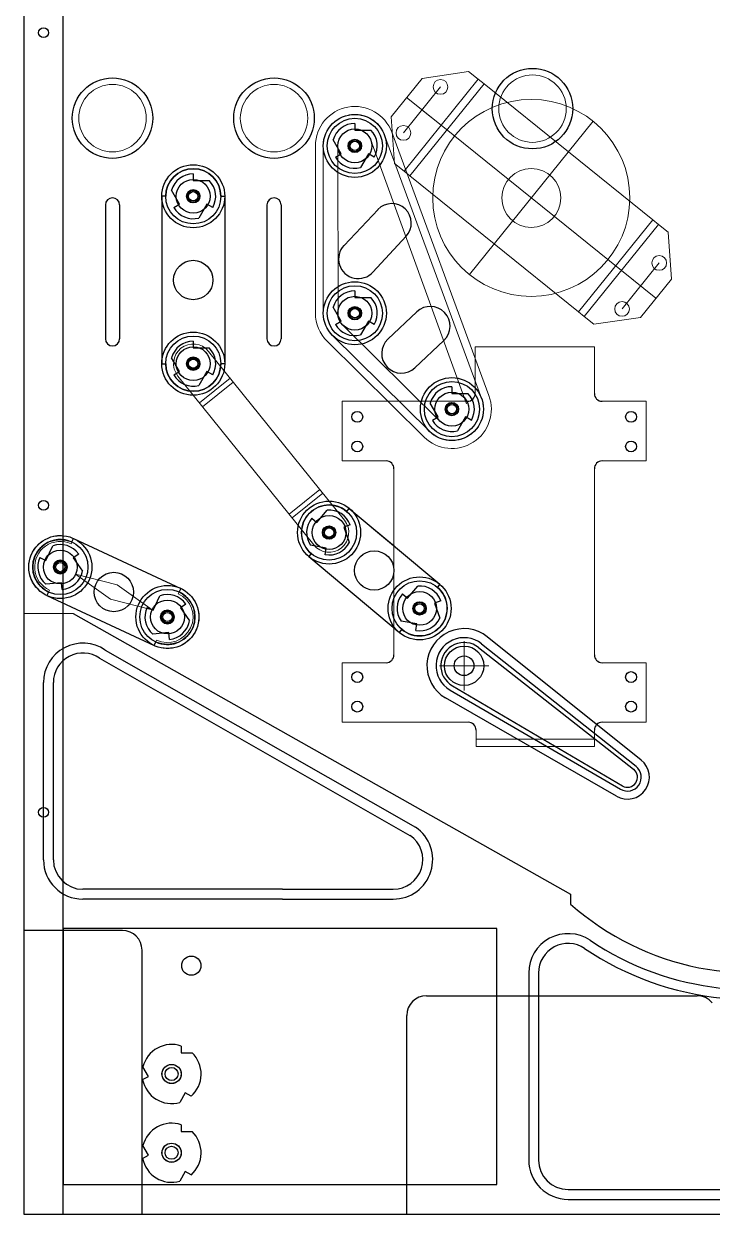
# Model space of a CAD drawing. Header units: metres. Extents: x 0 to 20.2, y 0 to 42.
# Drawn here: x 0 to 8.73, y 0 to 15.11 of the extents above; entities that cross this region are included whole.
import ezdxf

# ---------------------------------------------------------------- set-up
doc = ezdxf.new("R2010")
doc.units = ezdxf.units.M
for name, color, linetype in [('3_250BIT_500TAB', 5, 'Continuous'), ('6_125BIT_500DEP', 5, 'Continuous'), ('X_DROPS', 4, 'Continuous'), ('X_ROLLOVER', 4, 'Continuous'), ('X_SMPOSTS', 4, 'Continuous'), ('Z0_CUT250', 4, 'Continuous'), ('Z0_CUT500', 4, 'Continuous'), ('Z0_LOWERTHIRD', 4, 'Continuous'), ('Z0_TOPCOMP', 6, 'Continuous'), ('Z0_WOODOUTLINE', 5, 'Continuous'), ('Z_GLOBETROTTERS_1', 37, 'Continuous')]:
    doc.layers.add(name, color=color, linetype=linetype)
doc.layers.add('UNASSIGNED', color=7, linetype='Continuous', lineweight=0)

msp = doc.modelspace()

# ---------------------------------------------------------------- linework, layer by layer
at = {"color": 47, "linetype": 'Continuous', "lineweight": 5}
for p, q in [((4.402, 13.637), (5.619, 10.29)), ((5.807, 10.36), (4.575, 13.701)), ((3.8, 13.563), (3.8, 11.438)), ((3.987, 11.406), (3.985, 13.563)), ((5.28, 10.068), (4.049, 11.285)), ((5.15, 9.937), (3.919, 11.153))]:
    msp.add_line(p, q, dxfattribs=at)
at = {"color": 47, "linetype": 'Continuous', "lineweight": 25}
for centre, radius in [((4.2, 13.563), 0.4), ((4.2, 13.563), 0.215), ((2.15, 12.923), 0.4), ((2.15, 12.923), 0.215), ((4.2, 11.438), 0.4), ((4.2, 11.438), 0.215), ((2.15, 10.798), 0.4), ((2.15, 10.798), 0.215), ((5.432, 10.221), 0.4), ((5.432, 10.221), 0.215), ((3.873, 8.654), 0.4), ((3.873, 8.654), 0.215), ((0.463, 8.216), 0.4), ((0.463, 8.216), 0.215), ((5.022, 7.691), 0.4), ((1.822, 7.582), 0.4), ((5.022, 7.691), 0.215), ((1.822, 7.582), 0.215)]:
    msp.add_circle(centre, radius, dxfattribs=at)
at = {"layer": '3_250BIT_500TAB', "color": 5, "linetype": 'Continuous', "lineweight": 25}
for p, q in [((4.063, 12.3), (4.494, 12.756)), ((4.851, 12.417), (4.428, 11.959)), ((4.986, 11.456), (4.619, 11.108)), ((4.963, 10.745), (5.33, 11.093))]:
    msp.add_line(p, q, dxfattribs=at)
for centre in [(2.15, 11.86), (4.447, 8.172), (1.142, 7.899), (5.586, 6.963)]:
    msp.add_circle(centre, 0.25, dxfattribs=at)
for centre, radius, start, end in [((4.67, 12.584), 0.246, -42.6964, 135.8671), ((4.244, 12.128), 0.25, 136.5853, -41.9781), ((5.158, 11.275), 0.25, -46.5058, 133.4942), ((4.791, 10.927), 0.25, 133.4942, -46.5058)]:
    msp.add_arc(centre, radius, start, end, dxfattribs=at)
at = {"layer": '6_125BIT_500DEP', "color": 5, "linetype": 'Continuous', "lineweight": 25}
for p, q in [((1.035, 12.813), (1.035, 11.113)), ((1.215, 12.813), (1.215, 11.113)), ((3.085, 12.813), (3.085, 11.113)), ((3.265, 12.813), (3.265, 11.113))]:
    msp.add_line(p, q, dxfattribs=at)
for centre in [(4.2, 13.563), (2.15, 12.923), (4.2, 11.438), (2.15, 10.798), (5.432, 10.221), (3.873, 8.654), (0.463, 8.216), (5.022, 7.691), (1.822, 7.582)]:
    msp.add_circle(centre, 0.0825, dxfattribs=at)
for centre, start, end in [((1.125, 12.813), 0, 180), ((3.175, 12.813), 0, 180), ((1.125, 11.113), 180, 0), ((3.175, 11.113), 180, 0)]:
    msp.add_arc(centre, 0.09, start, end, dxfattribs=at)
at = {"layer": 'UNASSIGNED', "color": 4, "linetype": 'Continuous', "lineweight": 25}
for p, q in [((4.2, 13.848), (4.2, 13.763)), ((4.2, 13.763), (4.403, 13.763)), ((4.027, 13.463), (3.925, 13.639)), ((3.953, 13.42), (4.027, 13.463)), ((4.373, 13.463), (4.272, 13.287)), ((4.447, 13.42), (4.373, 13.463)), ((2.15, 13.208), (2.15, 13.123)), ((1.977, 12.823), (1.875, 12.999)), ((2.15, 13.123), (2.353, 13.123)), ((1.903, 12.78), (1.977, 12.823)), ((2.323, 12.823), (2.222, 12.647)), ((2.397, 12.78), (2.323, 12.823)), ((4.2, 11.723), (4.2, 11.638)), ((4.2, 11.638), (4.403, 11.638)), ((4.027, 11.338), (3.925, 11.514)), ((3.953, 11.295), (4.027, 11.338)), ((4.373, 11.338), (4.272, 11.162)), ((4.447, 11.295), (4.373, 11.338)), ((2.15, 11.083), (2.15, 10.998)), ((2.15, 10.998), (2.353, 10.998)), ((1.977, 10.698), (1.875, 10.874)), ((1.903, 10.655), (1.977, 10.698)), ((2.323, 10.698), (2.222, 10.522)), ((2.397, 10.655), (2.323, 10.698)), ((5.432, 10.506), (5.432, 10.421)), ((5.258, 10.121), (5.157, 10.297)), ((5.432, 10.421), (5.635, 10.421)), ((5.185, 10.079), (5.258, 10.121)), ((5.605, 10.121), (5.503, 9.945)), ((5.678, 10.079), (5.605, 10.121)), ((3.719, 8.783), (3.85, 8.938)), ((3.654, 8.837), (3.719, 8.783)), ((4.14, 8.752), (4.06, 8.723)), ((4.06, 8.723), (4.13, 8.532)), ((0.281, 8.301), (0.367, 8.485)), ((3.838, 8.457), (3.638, 8.492)), ((0.204, 8.337), (0.281, 8.301)), ((0.696, 8.38), (0.626, 8.331)), ((0.626, 8.331), (0.743, 8.165)), ((3.823, 8.373), (3.838, 8.457)), ((0.48, 8.017), (0.278, 7.999)), ((0.487, 7.932), (0.48, 8.017)), ((4.804, 7.874), (4.869, 7.819)), ((4.869, 7.819), (4.999, 7.975)), ((1.641, 7.667), (1.727, 7.851)), ((2.055, 7.746), (1.986, 7.697)), ((5.29, 7.788), (5.21, 7.759)), ((5.21, 7.759), (5.28, 7.569)), ((1.564, 7.703), (1.641, 7.667)), ((1.986, 7.697), (2.102, 7.531)), ((4.988, 7.494), (4.788, 7.529)), ((4.973, 7.41), (4.988, 7.494)), ((1.839, 7.383), (1.637, 7.365)), ((1.847, 7.298), (1.839, 7.383))]:
    msp.add_line(p, q, dxfattribs=at)
for centre, radius in [((4.2, 13.563), 0.085), ((4.2, 13.563), 0.059), ((2.15, 12.923), 0.085), ((2.15, 12.923), 0.059), ((4.2, 11.438), 0.085), ((4.2, 11.438), 0.059), ((2.15, 10.798), 0.085), ((2.15, 10.798), 0.059), ((5.432, 10.221), 0.085), ((5.432, 10.221), 0.059), ((3.873, 8.654), 0.085), ((3.873, 8.654), 0.059), ((0.463, 8.216), 0.085), ((0.463, 8.216), 0.059), ((5.022, 7.691), 0.085), ((5.022, 7.691), 0.059), ((1.822, 7.582), 0.085), ((1.822, 7.582), 0.059)]:
    msp.add_circle(centre, radius, dxfattribs=at)
for centre, start, end in [((4.2, 13.563), 90, 164.5679), ((4.2, 13.563), -30, 44.5679), ((4.2, 13.563), -150, -75.4321), ((2.15, 12.923), 90, 164.5679), ((2.15, 12.923), -30, 44.5679), ((2.15, 12.923), -150, -75.4321), ((4.2, 11.438), 90, 164.5679), ((4.2, 11.438), -30, 44.5679), ((4.2, 11.438), -150, -75.4321), ((2.15, 10.798), 90, 164.5679), ((2.15, 10.798), -30, 44.5679), ((2.15, 10.798), -150, -75.4321), ((5.432, 10.221), 90, 164.5679), ((5.432, 10.221), -30, 44.5679), ((5.432, 10.221), -150, -75.4321), ((3.873, 8.654), 20.0372, 94.6051), ((3.873, 8.654), 140.0372, -145.3949), ((0.463, 8.216), 35, 109.5679), ((3.873, 8.654), -99.9628, -25.3949), ((0.463, 8.216), 155, -130.4321), ((0.463, 8.216), -85, -10.4321), ((1.822, 7.582), 35, 109.5679), ((5.022, 7.691), 140.0372, -145.3949), ((5.022, 7.691), 20.0372, 94.6051), ((1.822, 7.582), 155, -130.4321), ((5.022, 7.691), -99.9628, -25.3949), ((1.822, 7.582), -85, -10.4321)]:
    msp.add_arc(centre, 0.285, start, end, dxfattribs=at)
at = {"layer": 'X_DROPS', "color": 5, "linetype": 'Continuous', "lineweight": 5}
for centre in [(6.454, 14.036), (6.454, 14.036), (1.125, 13.915), (3.175, 13.915)]:
    msp.add_circle(centre, 0.428, dxfattribs=at)
at = {"layer": 'X_ROLLOVER', "color": 27, "linetype": 'Continuous', "lineweight": 25}
for p, q in [((1.8, 12.923), (1.75, 12.923)), ((1.75, 12.923), (1.75, 10.798)), ((2.5, 12.923), (2.55, 12.923)), ((2.55, 12.923), (2.55, 10.798)), ((1.75, 10.798), (1.8, 10.798)), ((2.55, 10.798), (2.5, 10.798)), ((4.097, 8.922), (4.129, 8.961)), ((4.129, 8.961), (5.279, 7.997)), ((0.61, 8.534), (0.632, 8.579)), ((0.632, 8.579), (1.991, 7.945)), ((3.648, 8.386), (3.616, 8.348)), ((3.616, 8.348), (4.765, 7.384)), ((0.315, 7.899), (0.293, 7.854)), ((1.991, 7.945), (1.97, 7.9)), ((5.279, 7.997), (5.247, 7.959)), ((0.293, 7.854), (1.653, 7.22)), ((4.765, 7.384), (4.797, 7.422)), ((1.653, 7.22), (1.674, 7.265))]:
    msp.add_line(p, q, dxfattribs=at)
at = {"layer": 'X_ROLLOVER', "color": 27, "linetype": 'Continuous', "lineweight": 5}
for p, q in [((2.345, 10.954), (4.067, 8.811)), ((3.678, 8.498), (1.955, 10.641)), ((2.619, 10.613), (2.229, 10.3)), ((2.658, 10.565), (2.268, 10.251)), ((3.754, 9.201), (3.365, 8.887)), ((3.793, 9.152), (3.404, 8.839))]:
    msp.add_line(p, q, dxfattribs=at)
at = {"layer": 'X_ROLLOVER', "color": 29, "linetype": 'Continuous', "lineweight": 5}
msp.add_line((4.408, 8.727), (4.704, 8.479), dxfattribs=at)
at = {"layer": 'X_ROLLOVER', "color": 6, "linetype": 'Continuous', "lineweight": 25}
for p, q in [((7.833, 5.766), (5.88, 7.33)), ((5.77, 7.193), (7.738, 5.648)), ((5.809, 7.241), (7.769, 5.686)), ((5.408, 6.654), (7.57, 5.395)), ((5.439, 6.707), (7.595, 5.437)), ((7.519, 5.306), (5.351, 6.555))]:
    msp.add_line(p, q, dxfattribs=at)
at = {"layer": 'X_ROLLOVER', "color": 27, "linetype": 'Continuous', "lineweight": 25}
for centre, radius in [((4.2, 13.563), 0.35), ((4.2, 13.563), 0.075), ((2.15, 12.923), 0.35), ((2.15, 12.923), 0.075), ((4.2, 11.438), 0.35), ((4.2, 11.438), 0.075), ((2.15, 10.798), 0.35), ((2.15, 10.798), 0.075), ((5.432, 10.221), 0.35), ((5.432, 10.221), 0.075), ((3.873, 8.654), 0.35), ((3.873, 8.654), 0.075), ((0.463, 8.216), 0.35), ((0.463, 8.216), 0.075), ((5.022, 7.691), 0.35), ((1.822, 7.582), 0.35), ((5.022, 7.691), 0.075), ((1.822, 7.582), 0.075)]:
    msp.add_circle(centre, radius, dxfattribs=at)
at = {"layer": 'X_ROLLOVER', "color": 27, "linetype": 'Continuous', "lineweight": 5}
for centre in [(2.15, 10.798), (3.873, 8.654)]:
    msp.add_circle(centre, 0.0625, dxfattribs=at)
at = {"layer": 'X_ROLLOVER', "color": 6, "linetype": 'Continuous', "lineweight": 25}
msp.add_circle((5.586, 6.963), 0.125, dxfattribs=at)
at = {"layer": 'X_ROLLOVER', "color": 27, "linetype": 'Continuous', "lineweight": 25}
for centre, start, end in [((2.15, 12.923), 0, 180), ((2.15, 10.798), 180, 0), ((3.873, 8.654), 50.0372, -129.9628), ((0.463, 8.216), 65, -115), ((1.822, 7.582), -115, 65), ((5.022, 7.691), -129.9628, 50.0372)]:
    msp.add_arc(centre, 0.35, start, end, dxfattribs=at)
at = {"layer": 'X_ROLLOVER', "color": 27, "linetype": 'Continuous', "lineweight": 5}
for centre, start, end in [((2.15, 10.798), 38.7842, -141.2158), ((3.873, 8.654), -141.2158, 38.7842)]:
    msp.add_arc(centre, 0.25, start, end, dxfattribs=at)
at = {"layer": 'X_ROLLOVER', "color": 6, "linetype": 'Continuous', "lineweight": 25}
for centre, radius, start, end in [((5.586, 6.963), 0.471, 51.307, -119.927), ((5.586, 6.963), 0.356, 51.307, -119.927), ((5.586, 6.963), 0.295, 51.307, -119.927), ((7.658, 5.548), 0.279, -119.927, 51.307), ((7.658, 5.548), 0.176, -119.927, 51.307), ((7.658, 5.548), 0.128, -119.927, 51.307)]:
    msp.add_arc(centre, radius, start, end, dxfattribs=at)
at = {"layer": 'X_SMPOSTS', "color": 3, "linetype": 'Continuous', "lineweight": 25}
for centre in [(6.454, 14.036), (6.454, 14.036), (1.125, 13.915), (3.175, 13.915)]:
    msp.add_circle(centre, 0.511, dxfattribs=at)
at = {"layer": 'Z0_CUT250', "color": 47, "linetype": 'Continuous', "lineweight": 5}
for p, q in [((5.807, 10.36), (4.575, 13.701)), ((3.8, 13.563), (3.8, 11.438)), ((3.919, 11.153), (5.15, 9.937))]:
    msp.add_line(p, q, dxfattribs=at)
at = {"layer": 'Z0_CUT250', "color": 55, "linetype": 'Continuous', "lineweight": 5}
for p, q in [((0.632, 8.579), (1.991, 7.945)), ((0.293, 7.854), (1.653, 7.22))]:
    msp.add_line(p, q, dxfattribs=at)
at = {"layer": 'Z0_CUT250', "color": 47, "linetype": 'Continuous', "lineweight": 5}
for centre in [(4.2, 13.563), (5.432, 10.221)]:
    msp.add_circle(centre, 0.075, dxfattribs=at)
at = {"layer": 'Z0_CUT250', "color": 55, "linetype": 'Continuous', "lineweight": 5}
for centre in [(0.463, 8.216), (1.822, 7.582)]:
    msp.add_circle(centre, 0.09, dxfattribs=at)
at = {"layer": 'Z0_CUT250', "color": 47, "linetype": 'Continuous', "lineweight": 5}
for centre, start, end in [((4.2, 13.563), 20.2308, -180), ((4.2, 11.438), 180, -134.6535), ((5.432, 10.221), -134.6535, 20.2308)]:
    msp.add_arc(centre, 0.4, start, end, dxfattribs=at)
at = {"layer": 'Z0_CUT250', "color": 55, "linetype": 'Continuous', "lineweight": 5}
for centre, start, end in [((0.463, 8.216), 65, -115), ((1.822, 7.582), -115, 65)]:
    msp.add_arc(centre, 0.4, start, end, dxfattribs=at)
at = {"layer": 'Z0_CUT500', "color": 47, "linetype": 'Continuous', "lineweight": 5}
for p, q in [((5.901, 10.394), (4.669, 13.736)), ((3.7, 13.563), (3.7, 11.438)), ((3.849, 11.082), (5.08, 9.865)), ((0.6, 8.511), (0.632, 8.579)), ((0.632, 8.579), (1.991, 7.945)), ((0.655, 8.127), (1.184, 7.99)), ((1.1, 7.809), (0.655, 8.127)), ((0.293, 7.854), (0.325, 7.922)), ((1.184, 7.99), (1.629, 7.672)), ((1.959, 7.877), (1.991, 7.945)), ((0.293, 7.854), (1.653, 7.22)), ((1.629, 7.672), (1.1, 7.809)), ((1.653, 7.22), (1.685, 7.288))]:
    msp.add_line(p, q, dxfattribs=at)
for centre, radius, start, end in [((4.2, 13.563), 0.5, 20.2308, 180), ((4.2, 11.438), 0.5, -180, -134.6535), ((5.432, 10.221), 0.5, -134.6535, 20.2308), ((0.463, 8.216), 0.325, 65, -115), ((1.822, 7.582), 0.325, -115, 65)]:
    msp.add_arc(centre, radius, start, end, dxfattribs=at)
at = {"layer": 'Z0_LOWERTHIRD', "color": 6, "linetype": 'Continuous', "lineweight": 25}
for p, q in [((0, 7.625), (0, 0)), ((0.625, 7.625), (6.938, 4.062)), ((1.033, 7.162), (4.97, 4.912)), ((0.962, 7.059), (4.9, 4.809)), ((0.25, 4.5), (0.25, 6.75)), ((0.375, 4.5), (0.375, 6.75)), ((3.281, 4.125), (0.75, 4.125)), ((3.281, 4.125), (4.688, 4.125)), ((3.281, 4), (0.75, 4)), ((3.281, 4), (4.688, 4)), ((6.938, 4.062), (6.938, 3.938)), ((0.5, 3.625), (0.5, 0.375)), ((6, 3.625), (0.5, 3.625)), ((6, 0.375), (6, 3.625)), ((6.406, 3.062), (6.406, 2)), ((6.531, 3.062), (6.531, 2)), ((6.406, 2), (6.406, 0.688)), ((6.531, 2), (6.531, 0.688)), ((0.5, 0.375), (6, 0.375)), ((6.906, 0.312), (8.906, 0.312)), ((6.906, 0.188), (8.906, 0.188)), ((0, 0), (18.375, 0)), ((0, 0), (6.938, 0))]:
    msp.add_line(p, q, dxfattribs=at)
at = {"layer": 'Z0_LOWERTHIRD', "color": 6, "linetype": 'Continuous', "lineweight": 5}
msp.add_line((0, 7.625), (0.625, 7.625), dxfattribs=at)
at = {"layer": 'Z0_LOWERTHIRD', "color": 4, "linetype": 'Continuous', "lineweight": 25}
for centre in [(4.231, 10.123), (7.705, 10.123), (4.231, 9.747), (7.705, 9.747), (4.231, 6.819), (7.705, 6.819), (4.231, 6.444), (7.705, 6.444)]:
    msp.add_circle(centre, 0.069, dxfattribs=at)
for centre, start, end in [((5.628, 10.42), -90, 0), ((7.339, 10.42), 180, -90), ((4.597, 9.464), 0, 90), ((7.339, 9.464), 90, -180), ((4.597, 7.102), -90, 0), ((7.339, 7.102), 180, -90), ((5.638, 6.146), 0, 90), ((7.339, 6.146), 90, -180)]:
    msp.add_arc(centre, 0.1, start, end, dxfattribs=at)
at = {"layer": 'Z0_LOWERTHIRD', "color": 6, "linetype": 'Continuous', "lineweight": 25}
for centre, radius, start, end in [((0.75, 6.75), 0.5, 55.561, 180), ((0.75, 6.75), 0.375, 55.561, 180), ((4.688, 4.5), 0.5, -90, 55.561), ((4.688, 4.5), 0.375, -90, 55.561), ((0.75, 4.5), 0.5, 180, -90), ((0.75, 4.5), 0.375, 180, -90), ((9.246, 6.544), 3.482, -131.5331, -71.0868), ((6.906, 3.062), 0.5, 56.0941, 180), ((9.246, 6.544), 3.695, -123.9059, -68.7532), ((6.906, 3.062), 0.375, 56.0941, 180), ((9.246, 6.544), 3.82, -123.9059, -67.4648), ((6.906, 0.688), 0.5, 180, -90), ((6.906, 0.688), 0.375, 180, -90)]:
    msp.add_arc(centre, radius, start, end, dxfattribs=at)
at = {"layer": 'Z0_TOPCOMP', "color": 6, "linetype": 'Continuous', "lineweight": 25}
for p, q in [((0, 42), (0, 0)), ((0.5, 0), (0.5, 42)), ((0, 0), (0.5, 0))]:
    msp.add_line(p, q, dxfattribs=at)
at = {"layer": 'Z0_WOODOUTLINE', "color": 5, "linetype": 'Continuous', "lineweight": 25}
for p, q in [((0, 42), (0, 3.602)), ((1.25, 3.602), (0, 3.602)), ((1.5, 0), (1.5, 3.352)), ((5.108, 2.773), (8.542, 2.773)), ((4.858, 0), (4.858, 2.523)), ((1.5, 0), (4.858, 0))]:
    msp.add_line(p, q, dxfattribs=at)
at = {"layer": 'Z0_WOODOUTLINE', "color": 4, "linetype": 'Continuous', "lineweight": 25}
for p, q in [((1.996, 2.135), (1.996, 2.05)), ((1.996, 2.05), (2.135, 2.05)), ((1.581, 1.75), (1.511, 1.871)), ((1.507, 1.708), (1.581, 1.75)), ((2.048, 1.54), (1.978, 1.42)), ((2.122, 1.498), (2.048, 1.54)), ((1.996, 1.135), (1.996, 1.05)), ((1.996, 1.05), (2.135, 1.05)), ((1.581, 0.75), (1.511, 0.871)), ((1.507, 0.708), (1.581, 0.75)), ((2.048, 0.54), (1.978, 0.42)), ((2.122, 0.498), (2.048, 0.54))]:
    msp.add_line(p, q, dxfattribs=at)
at = {"layer": 'Z0_WOODOUTLINE', "color": 5, "linetype": 'Continuous', "lineweight": 25}
for centre, radius in [((0.25, 15), 0.0625), ((0.25, 9), 0.0625), ((0.25, 5.102), 0.0625), ((2.125, 3.155), 0.122), ((1.875, 1.78), 0.122), ((1.875, 0.78), 0.122)]:
    msp.add_circle(centre, radius, dxfattribs=at)
at = {"layer": 'Z0_WOODOUTLINE', "color": 4, "linetype": 'Continuous', "lineweight": 25}
for centre, radius in [((1.875, 1.78), 0.121), ((1.875, 1.78), 0.0835), ((1.875, 0.78), 0.121), ((1.875, 0.78), 0.0835)]:
    msp.add_circle(centre, radius, dxfattribs=at)
at = {"layer": 'Z0_WOODOUTLINE', "color": 5, "linetype": 'Continuous', "lineweight": 25}
for centre, start, end in [((1.25, 3.352), 0, 90), ((5.108, 2.523), 90, 180), ((8.542, 2.523), 39.8896, 90)]:
    msp.add_arc(centre, 0.25, start, end, dxfattribs=at)
at = {"layer": 'Z0_WOODOUTLINE', "color": 4, "linetype": 'Continuous', "lineweight": 25}
for centre, start, end in [((1.875, 1.78), 71.1354, 166.023), ((1.875, 1.78), -48.8646, 46.023), ((1.875, 1.78), -168.8646, -73.977), ((1.875, 0.78), 71.1354, 166.023), ((1.875, 0.78), -48.8646, 46.023), ((1.875, 0.78), -168.8646, -73.977)]:
    msp.add_arc(centre, 0.375, start, end, dxfattribs=at)
at = {"layer": 'Z_GLOBETROTTERS_1', "color": 4, "linetype": 'Continuous', "lineweight": 5}
for p, q in [((5.053, 14.42), (4.661, 13.933)), ((5.766, 14.408), (4.825, 13.24)), ((5.644, 14.506), (5.053, 14.42)), ((5.766, 14.408), (5.644, 14.506)), ((5.839, 14.349), (5.766, 14.408)), ((5.287, 14.312), (4.817, 13.728)), ((5.839, 14.349), (4.898, 13.181)), ((4.898, 13.181), (5.839, 14.349)), ((7.98, 12.624), (5.839, 14.349)), ((5.295, 13.824), (4.857, 14.177)), ((4.661, 13.933), (4.703, 13.338)), ((5.052, 14.02), (5.295, 13.824)), ((5.295, 13.824), (7.583, 11.981)), ((7.223, 13.876), (5.655, 11.929)), ((4.825, 13.24), (4.703, 13.338)), ((4.825, 13.24), (4.898, 13.181)), ((4.898, 13.181), (7.039, 11.456)), ((7.039, 11.456), (7.98, 12.624)), ((7.039, 11.456), (7.98, 12.624)), ((8.053, 12.565), (7.112, 11.397)), ((7.98, 12.624), (8.053, 12.565)), ((8.175, 12.467), (8.053, 12.565)), ((8.175, 12.467), (8.217, 11.871)), ((7.583, 11.981), (8.021, 11.628)), ((7.583, 11.981), (7.826, 11.785)), ((8.062, 12.077), (7.591, 11.493)), ((8.217, 11.871), (7.825, 11.385)), ((7.112, 11.397), (7.039, 11.456)), ((7.234, 11.299), (7.112, 11.397)), ((7.825, 11.385), (7.234, 11.299)), ((7.239, 11.011), (5.728, 11.011)), ((5.728, 11.011), (5.728, 10.42)), ((7.239, 10.42), (7.239, 11.011)), ((4.041, 10.32), (5.628, 10.32)), ((4.041, 10.32), (4.041, 9.565)), ((7.339, 10.32), (7.895, 10.32)), ((7.895, 9.565), (7.895, 10.32)), ((4.597, 9.565), (4.041, 9.565)), ((7.895, 9.565), (7.339, 9.565)), ((4.697, 7.102), (4.697, 9.464)), ((7.239, 7.102), (7.239, 9.464)), ((5.586, 6.65), (5.586, 7.275)), ((4.041, 7.002), (4.597, 7.002)), ((4.041, 6.246), (4.041, 7.002)), ((5.273, 6.963), (5.899, 6.963)), ((7.339, 7.002), (7.895, 7.002)), ((7.895, 6.246), (7.895, 7.002)), ((5.638, 6.246), (4.041, 6.246)), ((7.895, 6.246), (7.339, 6.246)), ((5.738, 5.936), (5.738, 6.146)), ((7.239, 6.146), (7.239, 5.936)), ((7.239, 6.029), (5.738, 6.029)), ((7.239, 5.936), (5.738, 5.936))]:
    msp.add_line(p, q, dxfattribs=at)
for centre, radius in [((5.287, 14.312), 0.0938), ((6.439, 12.902), 1.25), ((4.817, 13.728), 0.0938), ((6.439, 12.902), 0.375), ((8.062, 12.077), 0.0938), ((7.591, 11.493), 0.0938)]:
    msp.add_circle(centre, radius, dxfattribs=at)

doc.saveas('drawing.dxf')
